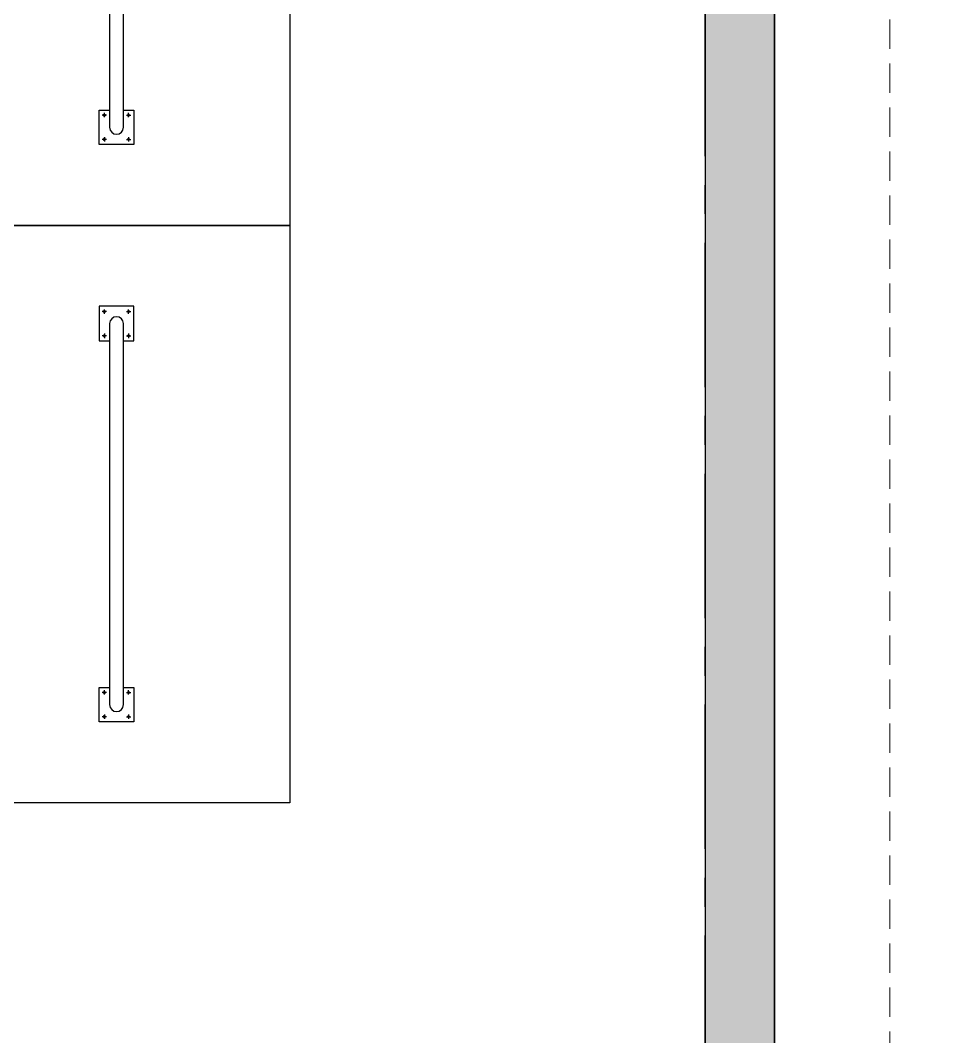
# Model space of a CAD drawing. Header units: millimetres. Extents: x -379292 to 1221486, y 92049 to 447512.
# Drawn here: x 191581 to 195642, y 169006 to 173407 of the extents above; entities that cross this region are included whole.
import ezdxf
from ezdxf.enums import TextEntityAlignment as Align
from ezdxf.lldxf.tags import DXFTag

# ---------------------------------------------------------------- set-up
doc = ezdxf.new("R2010")
doc.units = ezdxf.units.MM
doc.linetypes.add('CENTER', pattern=[2, 1.25, -0.25, 0.25, -0.25])
doc.linetypes.add('HIDDEN', pattern=[9.525, 6.35, -3.175])
for name, color, linetype in [('05_AXIS', 211, 'CENTER'), ('05_HATCH CONCRETE', 141, 'Continuous'), ('05_HATCH SOLID-2', 253, 'Continuous'), ('202-A-Y-MahalAd', 141, 'Continuous')]:
    doc.layers.add(name, color=color, linetype=linetype)
doc.layers.add('06_FORMWORK HIDDEN', color=252, linetype='HIDDEN2', lineweight=0)
doc.styles.get("Standard").update_dxf_attribs({"font": 'segoeuil.ttf'})
tags = doc.linetypes.add('HIDDEN2', pattern=[0.1875, 0.125, -0.0625]).pattern_tags.tags
tags[6:7] = [DXFTag(74, 4), DXFTag(75, 0), DXFTag(340, '0'), DXFTag(46, 0.0), DXFTag(50, 0.0), DXFTag(44, 0.0), DXFTag(45, 0.0)]
tags[4:5] = [DXFTag(74, 4), DXFTag(75, 0), DXFTag(340, '0'), DXFTag(46, 0.0), DXFTag(50, 0.0), DXFTag(44, 0.0), DXFTag(45, 0.0)]

# ---------------------------------------------------------------- blocks, each defined once
blk = doc.blocks.new('202_Aks')
at = {"layer": '05_AXIS', "ltscale": 500}
blk.add_line((137900, -182300), (137900, 5000), dxfattribs=at)
blk = doc.blocks.new('202_Vida')
at = {"color": 0, "linetype": 'ByBlock', "ltscale": 0.2}
for points in [[(0.96, 0), (-0.96, 0)], [(0, 0.96), (0, -0.96)]]:
    blk.add_lwpolyline(points, dxfattribs=at)
at = {"color": 0, "linetype": 'ByBlock'}
for radius in [0.42, 0.23, 0.155]:
    blk.add_circle((0, 0), radius, dxfattribs=at)
blk = doc.blocks.new('202_Stoper')
at = {"color": 0, "linetype": 'ByBlock'}
for points in [[(-750, -30), (-750, -75), (-900, -75), (-900, 75), (-750, 75), (-750, 30)], [(750, -30), (750, -75), (900, -75), (900, 75), (750, 75), (750, 30)]]:
    blk.add_lwpolyline(points, dxfattribs=at)
blk.add_lwpolyline([(825, -30, 1), (825, 30), (-825, 30, 1), (-825, -30)], format="xyb", close=True, dxfattribs=at)
at = {"color": 0, "linetype": 'ByBlock', "yscale": 10, "zscale": 10, "rotation": 180}
for p, xscale in [((-877, 53), -10), ((-772, 53), 10), ((772, 53), -10), ((877, 53), 10)]:
    blk.add_blockref('202_Vida', p, dxfattribs=dict(at, xscale=xscale))
at = {"color": 0, "linetype": 'ByBlock', "yscale": 10, "zscale": 10}
for p, xscale in [((-877, -52), 10), ((-772, -52), -10), ((772, -52), 10), ((877, -52), -10)]:
    blk.add_blockref('202_Vida', p, dxfattribs=dict(at, xscale=xscale))
blk = doc.blocks.new('202_Mahalblok')
at = {"color": 0, "linetype": 'ByBlock', "flags": 128}
blk.add_lwpolyline([(0, 0), (0, 5000), (2500, 5000), (2500, 0)], close=True, dxfattribs=at)
at = {"color": 252}
blk.add_blockref('202_Stoper', (1250, 750), dxfattribs=at)
at = {"color": 0, "linetype": 'ByBlock', "ltscale": 25}
blk.add_attdef('MAHALNO', text='', height=200, dxfattribs=at).set_placement((1208.7, 1390), align=Align.BOTTOM_CENTER)
blk = doc.blocks.new('OtoParkBodrumKatMimari')
at = {"layer": '05_HATCH CONCRETE'}
h = blk.add_hatch(dxfattribs=at)
h.set_pattern_fill('ANSI33', color=8, scale=15, angle=180, style=0)
h.set_pattern_definition([(225, (905000, -3e-07), (67.351921, -67.351921), []), (225, (904932.65, -3e-07), (67.351921, -67.351921), [47.625, -23.8125])])
h.paths.add_polyline_path([(96200, 177300), (96200, 177000), (96800, 177000), (96800, 177300), (104600, 177300), (104600, 177000), (105200, 177000), (105200, 177300), (113000, 177300), (113000, 177000), (113600, 177000), (113600, 177300), (121400, 177300), (121400, 177000), (122000, 177000), (122000, 177300), (127400, 177300), (127400, 177000), (128000, 177000), (128000, 177300), (135000, 177300), (135000, 177000), (135300, 177000), (135300, 172100), (135000, 172100), (135000, 171500), (135300, 171500), (135300, 164100), (135000, 164100), (135000, 163500), (135300, 163500), (135300, 156100), (135000, 156100), (135000, 155500), (135300, 155500), (135300, 148100), (135000, 148100), (135000, 147500), (135300, 147500), (135300, 144600), (135000, 144600), (135000, 144000), (135600, 144000), (135600, 144300), (142600, 144300), (142600, 144000), (142900, 144000), (142900, 140100), (142600, 140100), (142600, 139500), (142900, 139500), (142900, 132100), (142600, 132100), (142600, 131500), (142900, 131500), (142900, 127950), (142600, 127950), (142600, 127350), (142900, 127350), (142900, 124300), (142600, 124300), (142600, 123300), (142900, 123300), (142900, 113800), (142600, 113800), (142600, 112800), (142700, 112800), (142700, 100050), (135550, 100050), (135550, 108100), (135050, 108100), (135050, 83500), (135550, 83500), (135550, 99800), (142700, 99800), (142700, 78800), (142600, 78800), (142600, 77800), (142900, 77800), (142900, 68100), (142600, 68100), (142600, 67500), (143200, 67500), (143200, 144600), (135600, 144600), (135600, 177600), (71000, 177600), (71000, 177000), (71600, 177000), (71600, 177300), (79400, 177300), (79400, 177000), (80000, 177000), (80000, 177300), (87800, 177300), (87800, 177000), (88400, 177000), (88400, 177300)])
at = {"color": 5}
blk.add_lwpolyline([(142900, 77800), (142900, 68100), (142600, 68100), (142600, 67500), (143200, 67500), (143200, 144600)], dxfattribs=at)
at = {"layer": '05_HATCH SOLID-2', "color": 251, "ltscale": 25}
blk.add_lwpolyline([(150500, -8770), (150500, 187430), (4700, 187430), (4700, 177600), (135600, 177600), (135600, 144600), (143200, 144600), (143200, 59700), (90240.2, -300), (70300, -300), (63119.3, 5880.5)], dxfattribs=at)
at = {"layer": '06_FORMWORK HIDDEN', "linetype": 'HIDDEN', "ltscale": 20}
blk.add_line((143700, 59510.9), (143700, 145100), dxfattribs=at)
at = {"layer": '05_AXIS'}
blk.add_blockref('202_Aks', (5000, 177300), dxfattribs=at)
at = {"layer": '202-A-Y-MahalAd', "color": 8, "ltscale": 25, "rotation": 90}
for p in [(141100, 71700), (141100, 69200)]:
    blk.add_blockref('202_Mahalblok', p, dxfattribs=at)

msp = doc.modelspace()

# ---------------------------------------------------------------- block references
at = {"color": 8}
msp.add_blockref('OtoParkBodrumKatMimari', (51648, 100818.8), dxfattribs=at)

doc.saveas('drawing.dxf')
